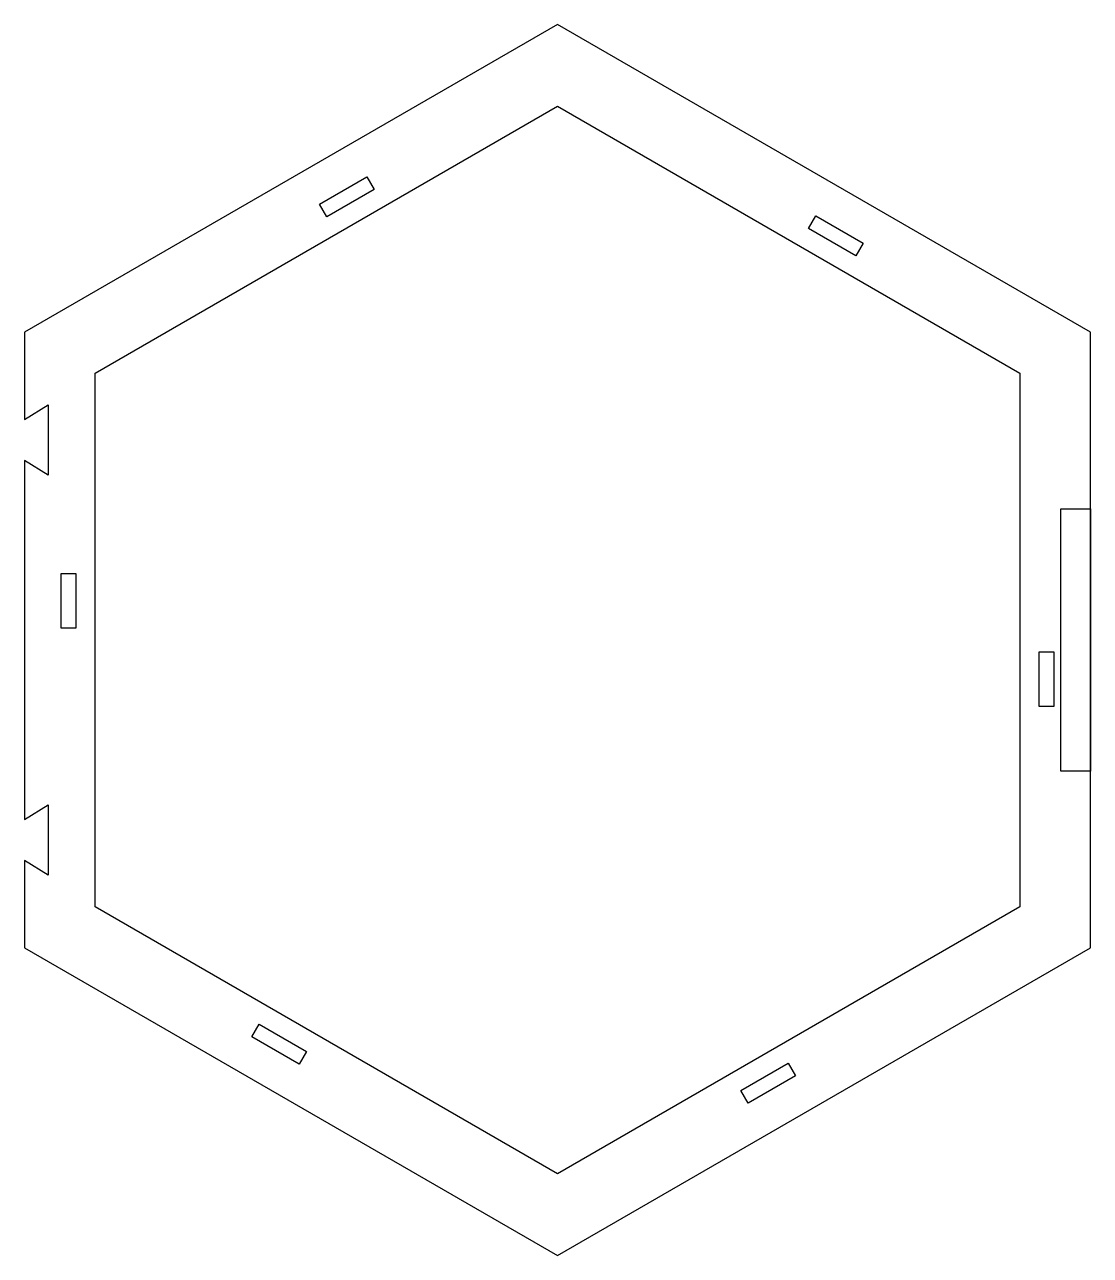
# Model space of a CAD drawing. Header units: millimetres. Extents: x -91 to 91, y -105 to 105.
import ezdxf

# ---------------------------------------------------------------- set-up
doc = ezdxf.new("R2010")
doc.units = ezdxf.units.MM
doc.layers.get('0').update_dxf_attribs({"linetype": 'CONTINUOUS'})

msp = doc.modelspace()

# ---------------------------------------------------------------- linework, layer by layer
for points in [[(-86.6, 28), (-90.6, 30.5), (-90.6, -30.5), (-86.6, -28), (-86.6, -40), (-90.6, -37.5), (-90.6, -52.31), (0, -104.62), (90.6, -52.31), (90.6, 52.31), (0, 104.62), (-90.6, 52.31), (-90.6, 37.5), (-86.6, 40)], [(78.6, -45.38), (0, -90.76), (-78.6, -45.38), (-78.6, 45.38), (0, 90.76), (78.6, 45.38)], [(-32.43, 78.74), (-31.18, 76.57), (-39.22, 71.93), (-40.47, 74.09)], [(51.97, 67.45), (50.72, 65.29), (42.68, 69.93), (43.93, 72.09)], [(85.6, 22.31), (90.6, 22.31), (90.6, -22.31), (85.6, -22.31)], [(-84.4, 11.28), (-81.9, 11.28), (-81.9, 2), (-84.4, 2)], [(84.4, -11.28), (81.9, -11.28), (81.9, -2), (84.4, -2)], [(-51.97, -67.45), (-50.72, -65.29), (-42.68, -69.93), (-43.93, -72.09)], [(32.43, -78.74), (31.18, -76.57), (39.22, -71.93), (40.47, -74.09)]]:
    msp.add_lwpolyline(points, close=True)

doc.saveas('drawing.dxf')
